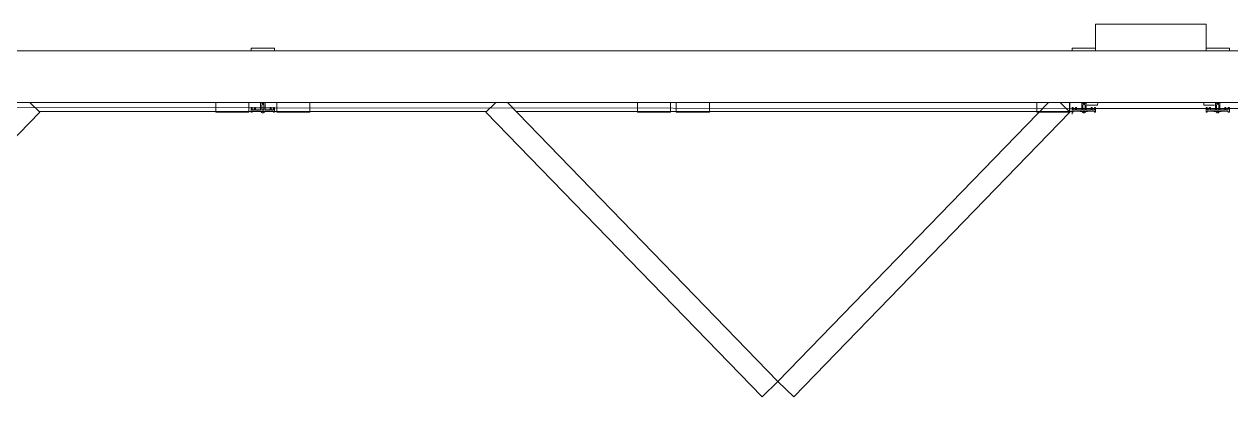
# Model space of a CAD drawing. Header units: centimetres. Extents: x -16.81 to -14.54, y 1.61 to 2.77.
# Drawn here: x -15.3801 to -15.2648, y 1.6218 to 1.6575 of the extents above; entities that cross this region are included whole.
import ezdxf

# ---------------------------------------------------------------- set-up
doc = ezdxf.new("R2010")
doc.units = ezdxf.units.CM
doc.header["$MEASUREMENT"] = 0
doc.layers.get('0').update_dxf_attribs({"lineweight": 0})

msp = doc.modelspace()

# ---------------------------------------------------------------- linework, layer by layer
at = {"color": 18, "lineweight": 0, "true_color": 0x000000}
for p, q in [((-15.2777, 1.65746), (-15.2777, 1.65517)), ((-15.26714, 1.65746), (-15.2777, 1.65746)), ((-15.26714, 1.65746), (-15.26714, 1.65517)), ((-15.35844, 1.6549), (-15.43471, 1.6549)), ((-15.35844, 1.6549), (-15.35844, 1.65517)), ((-15.35844, 1.65517), (-15.35621, 1.65517)), ((-15.35621, 1.6549), (-15.35844, 1.6549)), ((-15.35621, 1.65517), (-15.35621, 1.6549)), ((-15.27993, 1.6549), (-15.35621, 1.6549)), ((-15.2777, 1.65517), (-15.27993, 1.65517)), ((-15.27993, 1.65517), (-15.27993, 1.6549)), ((-15.2777, 1.6549), (-15.27993, 1.6549)), ((-15.2777, 1.6549), (-15.2777, 1.65517)), ((-15.26714, 1.6549), (-15.2777, 1.6549)), ((-15.26714, 1.6549), (-15.26714, 1.65517)), ((-15.26714, 1.65517), (-15.26491, 1.65517)), ((-15.26491, 1.6549), (-15.26714, 1.6549)), ((-15.26491, 1.65517), (-15.26491, 1.6549)), ((-15.11019, 1.6549), (-15.26491, 1.6549)), ((-15.43562, 1.64997), (-15.35754, 1.64997)), ((-15.35844, 1.64946), (-15.43562, 1.64953)), ((-15.40506, 1.62185), (-15.37865, 1.64906)), ((-15.37865, 1.64906), (-15.37959, 1.64997)), ((-15.35844, 1.6491), (-15.37868, 1.6491)), ((-15.36182, 1.64906), (-15.36182, 1.64997)), ((-15.35865, 1.64906), (-15.36182, 1.64906)), ((-15.35865, 1.64997), (-15.35865, 1.64906)), ((-15.35834, 1.64949), (-15.35844, 1.64949)), ((-15.35844, 1.64946), (-15.35844, 1.64949)), ((-15.35844, 1.64906), (-15.35844, 1.64946)), ((-15.35844, 1.64946), (-15.35834, 1.64946)), ((-15.35834, 1.64906), (-15.35844, 1.64906)), ((-15.35834, 1.64946), (-15.35834, 1.64949)), ((-15.35812, 1.64946), (-15.35834, 1.64946)), ((-15.35834, 1.64927), (-15.35834, 1.64946)), ((-15.35834, 1.64927), (-15.35812, 1.64927)), ((-15.35834, 1.64916), (-15.35834, 1.64906)), ((-15.35631, 1.64916), (-15.35834, 1.64916)), ((-15.35631, 1.6491), (-15.35834, 1.6491)), ((-15.35812, 1.64949), (-15.35802, 1.64949)), ((-15.35812, 1.64946), (-15.35812, 1.64949)), ((-15.35812, 1.64927), (-15.35812, 1.64946)), ((-15.35812, 1.64946), (-15.35802, 1.64946)), ((-15.35802, 1.64946), (-15.35802, 1.64949)), ((-15.35754, 1.64946), (-15.35802, 1.64946)), ((-15.35802, 1.64927), (-15.35802, 1.64946)), ((-15.35802, 1.64927), (-15.35754, 1.64927)), ((-15.35768, 1.64912), (-15.35768, 1.64916)), ((-15.35768, 1.64912), (-15.35768, 1.64916)), ((-15.35749, 1.64912), (-15.35768, 1.64912)), ((-15.35749, 1.64912), (-15.35768, 1.64912)), ((-15.35754, 1.64997), (-15.35754, 1.64946)), ((-15.35754, 1.64997), (-15.35743, 1.64997)), ((-15.35754, 1.64946), (-15.35754, 1.64927)), ((-15.35754, 1.64946), (-15.35743, 1.64946)), ((-15.35749, 1.64911), (-15.35749, 1.64912)), ((-15.35715, 1.64912), (-15.35749, 1.64912)), ((-15.35749, 1.64911), (-15.35749, 1.64912)), ((-15.35715, 1.64912), (-15.35749, 1.64912)), ((-15.35749, 1.6491), (-15.35749, 1.64911)), ((-15.35749, 1.6491), (-15.35749, 1.64911)), ((-15.35748, 1.64909), (-15.35749, 1.6491)), ((-15.35748, 1.64909), (-15.35749, 1.6491)), ((-15.35748, 1.64908), (-15.35748, 1.64909)), ((-15.35748, 1.64908), (-15.35748, 1.64909)), ((-15.35747, 1.64907), (-15.35748, 1.64908)), ((-15.35747, 1.64907), (-15.35748, 1.64908)), ((-15.35746, 1.64906), (-15.35747, 1.64907)), ((-15.35746, 1.64906), (-15.35747, 1.64907)), ((-15.35745, 1.64905), (-15.35746, 1.64906)), ((-15.35745, 1.64905), (-15.35746, 1.64906)), ((-15.35745, 1.64904), (-15.35745, 1.64905)), ((-15.35745, 1.64904), (-15.35745, 1.64905)), ((-15.35744, 1.64903), (-15.35745, 1.64904)), ((-15.35744, 1.64903), (-15.35745, 1.64904)), ((-15.35743, 1.64903), (-15.35744, 1.64903)), ((-15.35743, 1.64903), (-15.35744, 1.64903)), ((-15.35743, 1.64997), (-15.35743, 1.64987)), ((-15.35743, 1.64997), (-15.35722, 1.64997)), ((-15.35743, 1.64987), (-15.35742, 1.64988)), ((-15.35743, 1.64972), (-15.35742, 1.64973)), ((-15.35743, 1.64971), (-15.35743, 1.64972)), ((-15.35743, 1.64972), (-15.35743, 1.64972)), ((-15.35743, 1.6497), (-15.35743, 1.64971)), ((-15.35743, 1.6497), (-15.35743, 1.6497)), ((-15.35743, 1.6497), (-15.35743, 1.64946)), ((-15.35722, 1.64946), (-15.35743, 1.64946)), ((-15.35743, 1.64946), (-15.35743, 1.64927)), ((-15.35743, 1.64927), (-15.35722, 1.64927)), ((-15.35742, 1.64902), (-15.35743, 1.64903)), ((-15.35742, 1.64902), (-15.35743, 1.64903)), ((-15.35742, 1.64988), (-15.35741, 1.64988)), ((-15.35742, 1.64974), (-15.35742, 1.64975)), ((-15.35742, 1.64975), (-15.35741, 1.64975)), ((-15.35742, 1.64973), (-15.35742, 1.64974)), ((-15.35742, 1.64974), (-15.35742, 1.64974)), ((-15.35741, 1.64902), (-15.35742, 1.64902)), ((-15.35741, 1.64902), (-15.35742, 1.64902)), ((-15.35741, 1.64988), (-15.3574, 1.64989)), ((-15.35741, 1.64975), (-15.35741, 1.64976)), ((-15.35741, 1.64976), (-15.3574, 1.64976)), ((-15.3574, 1.64901), (-15.35741, 1.64902)), ((-15.3574, 1.64901), (-15.35741, 1.64902)), ((-15.3574, 1.64989), (-15.35739, 1.64989)), ((-15.3574, 1.64976), (-15.3574, 1.64977)), ((-15.3574, 1.64977), (-15.35739, 1.64977)), ((-15.35739, 1.64901), (-15.3574, 1.64901)), ((-15.35739, 1.64901), (-15.3574, 1.64901)), ((-15.35739, 1.64989), (-15.35738, 1.6499)), ((-15.35739, 1.64977), (-15.35739, 1.64978)), ((-15.35739, 1.64978), (-15.35738, 1.64978)), ((-15.35738, 1.649), (-15.35739, 1.64901)), ((-15.35738, 1.649), (-15.35739, 1.64901)), ((-15.35738, 1.6499), (-15.35737, 1.6499)), ((-15.35738, 1.64978), (-15.35738, 1.64979)), ((-15.35738, 1.64979), (-15.35737, 1.64979)), ((-15.35736, 1.649), (-15.35738, 1.649)), ((-15.35736, 1.649), (-15.35738, 1.649)), ((-15.35737, 1.6499), (-15.35736, 1.6499)), ((-15.35737, 1.64979), (-15.35736, 1.6498)), ((-15.35737, 1.64979), (-15.35737, 1.64979)), ((-15.35736, 1.6499), (-15.35735, 1.64991)), ((-15.35736, 1.6498), (-15.35735, 1.6498)), ((-15.35735, 1.649), (-15.35736, 1.649)), ((-15.35735, 1.649), (-15.35736, 1.649)), ((-15.35735, 1.64991), (-15.35734, 1.64991)), ((-15.35735, 1.6498), (-15.35735, 1.6498)), ((-15.35735, 1.6498), (-15.35734, 1.6498)), ((-15.35734, 1.649), (-15.35735, 1.649)), ((-15.35734, 1.649), (-15.35735, 1.649)), ((-15.35734, 1.64991), (-15.35732, 1.64991)), ((-15.35734, 1.6498), (-15.35733, 1.6498)), ((-15.35733, 1.649), (-15.35734, 1.649)), ((-15.35733, 1.649), (-15.35734, 1.649)), ((-15.35733, 1.6498), (-15.35733, 1.6498)), ((-15.35733, 1.6498), (-15.35732, 1.6498)), ((-15.35732, 1.649), (-15.35733, 1.649)), ((-15.35732, 1.649), (-15.35733, 1.649)), ((-15.35732, 1.64991), (-15.35731, 1.64991)), ((-15.35732, 1.6498), (-15.35731, 1.6498)), ((-15.35731, 1.649), (-15.35732, 1.649)), ((-15.35731, 1.649), (-15.35732, 1.649)), ((-15.35731, 1.64991), (-15.3573, 1.64991)), ((-15.35731, 1.6498), (-15.35731, 1.6498)), ((-15.35731, 1.6498), (-15.3573, 1.6498)), ((-15.3573, 1.649), (-15.35731, 1.649)), ((-15.3573, 1.649), (-15.35731, 1.649)), ((-15.3573, 1.64991), (-15.35729, 1.6499)), ((-15.3573, 1.6498), (-15.35729, 1.6498)), ((-15.35728, 1.649), (-15.3573, 1.649)), ((-15.35728, 1.649), (-15.3573, 1.649)), ((-15.35729, 1.6499), (-15.35728, 1.6499)), ((-15.35729, 1.6498), (-15.35729, 1.6498)), ((-15.35729, 1.6498), (-15.35728, 1.64979)), ((-15.35728, 1.6499), (-15.35727, 1.6499)), ((-15.35728, 1.64979), (-15.35728, 1.64979)), ((-15.35728, 1.64979), (-15.35727, 1.64979)), ((-15.35727, 1.649), (-15.35728, 1.649)), ((-15.35727, 1.649), (-15.35728, 1.649)), ((-15.35727, 1.6499), (-15.35726, 1.64989)), ((-15.35727, 1.64979), (-15.35726, 1.64978)), ((-15.35726, 1.64901), (-15.35727, 1.649)), ((-15.35726, 1.64901), (-15.35727, 1.649)), ((-15.35726, 1.64989), (-15.35725, 1.64989)), ((-15.35726, 1.64978), (-15.35726, 1.64978)), ((-15.35726, 1.64978), (-15.35725, 1.64977)), ((-15.35725, 1.64901), (-15.35726, 1.64901)), ((-15.35725, 1.64901), (-15.35726, 1.64901)), ((-15.35725, 1.64989), (-15.35724, 1.64988)), ((-15.35725, 1.64977), (-15.35725, 1.64977)), ((-15.35725, 1.64977), (-15.35724, 1.64976)), ((-15.35724, 1.64902), (-15.35725, 1.64901)), ((-15.35724, 1.64902), (-15.35725, 1.64901)), ((-15.35724, 1.64988), (-15.35723, 1.64988)), ((-15.35724, 1.64976), (-15.35724, 1.64976)), ((-15.35724, 1.64976), (-15.35724, 1.64975)), ((-15.35724, 1.64975), (-15.35723, 1.64975)), ((-15.35723, 1.64902), (-15.35724, 1.64902)), ((-15.35723, 1.64902), (-15.35724, 1.64902)), ((-15.35723, 1.64988), (-15.35722, 1.64987)), ((-15.35723, 1.64975), (-15.35723, 1.64974)), ((-15.35723, 1.64974), (-15.35723, 1.64974)), ((-15.35723, 1.64974), (-15.35722, 1.64973)), ((-15.35722, 1.64903), (-15.35723, 1.64902)), ((-15.35722, 1.64903), (-15.35723, 1.64902)), ((-15.35722, 1.64997), (-15.35722, 1.64987)), ((-15.35722, 1.64997), (-15.35711, 1.64997)), ((-15.35722, 1.64973), (-15.35722, 1.64972)), ((-15.35722, 1.64972), (-15.35722, 1.64972)), ((-15.35722, 1.64972), (-15.35722, 1.64971)), ((-15.35722, 1.64971), (-15.35722, 1.6497)), ((-15.35722, 1.6497), (-15.35722, 1.6497)), ((-15.35722, 1.6497), (-15.35722, 1.64946)), ((-15.35722, 1.64946), (-15.35722, 1.64927)), ((-15.35722, 1.64946), (-15.35711, 1.64946)), ((-15.35721, 1.64903), (-15.35722, 1.64903)), ((-15.35721, 1.64903), (-15.35722, 1.64903)), ((-15.3572, 1.64904), (-15.35721, 1.64903)), ((-15.3572, 1.64904), (-15.35721, 1.64903)), ((-15.35719, 1.64905), (-15.3572, 1.64904)), ((-15.35719, 1.64905), (-15.3572, 1.64904)), ((-15.35718, 1.64907), (-15.35719, 1.64906)), ((-15.35718, 1.64907), (-15.35719, 1.64906)), ((-15.35719, 1.64906), (-15.35719, 1.64905)), ((-15.35719, 1.64906), (-15.35719, 1.64905)), ((-15.35717, 1.64908), (-15.35718, 1.64907)), ((-15.35717, 1.64908), (-15.35718, 1.64907)), ((-15.35716, 1.6491), (-15.35717, 1.64909)), ((-15.35716, 1.6491), (-15.35717, 1.64909)), ((-15.35717, 1.64909), (-15.35717, 1.64908)), ((-15.35717, 1.64909), (-15.35717, 1.64908)), ((-15.35715, 1.64912), (-15.35716, 1.64911)), ((-15.35715, 1.64912), (-15.35716, 1.64911)), ((-15.35716, 1.64911), (-15.35716, 1.6491)), ((-15.35716, 1.64911), (-15.35716, 1.6491)), ((-15.35697, 1.64912), (-15.35715, 1.64912)), ((-15.35697, 1.64912), (-15.35715, 1.64912)), ((-15.35711, 1.64997), (-15.27903, 1.64997)), ((-15.35711, 1.64946), (-15.35711, 1.64997)), ((-15.35663, 1.64946), (-15.35711, 1.64946)), ((-15.35711, 1.64927), (-15.35711, 1.64946)), ((-15.35711, 1.64927), (-15.35663, 1.64927)), ((-15.35697, 1.64916), (-15.35697, 1.64912)), ((-15.35697, 1.64916), (-15.35697, 1.64912)), ((-15.35652, 1.64949), (-15.35663, 1.64949)), ((-15.35663, 1.64946), (-15.35663, 1.64949)), ((-15.35663, 1.64927), (-15.35663, 1.64946)), ((-15.35663, 1.64946), (-15.35652, 1.64946)), ((-15.35652, 1.64946), (-15.35652, 1.64949)), ((-15.35631, 1.64946), (-15.35652, 1.64946)), ((-15.35652, 1.64927), (-15.35652, 1.64946)), ((-15.35652, 1.64927), (-15.35631, 1.64927)), ((-15.35631, 1.64949), (-15.35621, 1.64949)), ((-15.35631, 1.64946), (-15.35631, 1.64949)), ((-15.35631, 1.64927), (-15.35631, 1.64946)), ((-15.35631, 1.64946), (-15.35621, 1.64946)), ((-15.35631, 1.64916), (-15.35631, 1.64906)), ((-15.35631, 1.64906), (-15.35621, 1.64906)), ((-15.35621, 1.64946), (-15.35621, 1.64949)), ((-15.27993, 1.6494), (-15.35621, 1.64946)), ((-15.35621, 1.64906), (-15.35621, 1.64946)), ((-15.33596, 1.6491), (-15.35621, 1.6491)), ((-15.356, 1.64997), (-15.356, 1.64906)), ((-15.356, 1.64906), (-15.35283, 1.64906)), ((-15.35283, 1.64906), (-15.35283, 1.64997)), ((-15.336, 1.64906), (-15.33506, 1.64997)), ((-15.30959, 1.62185), (-15.336, 1.64906)), ((-15.33394, 1.64997), (-15.30807, 1.62332)), ((-15.28018, 1.6491), (-15.33309, 1.6491)), ((-15.32151, 1.64997), (-15.32151, 1.64906)), ((-15.32151, 1.64906), (-15.31835, 1.64906)), ((-15.31835, 1.64906), (-15.31835, 1.64997)), ((-15.31779, 1.64906), (-15.31779, 1.64997)), ((-15.31463, 1.64906), (-15.31779, 1.64906)), ((-15.31463, 1.64997), (-15.31463, 1.64906)), ((-15.28221, 1.64997), (-15.30807, 1.62332)), ((-15.30656, 1.62185), (-15.28015, 1.64906)), ((-15.28331, 1.64906), (-15.28331, 1.64997)), ((-15.28015, 1.64906), (-15.28331, 1.64906)), ((-15.28015, 1.64906), (-15.28108, 1.64997)), ((-15.28018, 1.6491), (-15.28018, 1.64997)), ((-15.27993, 1.6491), (-15.28018, 1.6491)), ((-15.28015, 1.64997), (-15.28015, 1.64906)), ((-15.27983, 1.64949), (-15.27993, 1.64949)), ((-15.27993, 1.6494), (-15.27993, 1.64949)), ((-15.27993, 1.64906), (-15.27993, 1.6494)), ((-15.27993, 1.6494), (-15.27983, 1.6494)), ((-15.27983, 1.64906), (-15.27993, 1.64906)), ((-15.27993, 1.64906), (-15.27993, 1.64886)), ((-15.27983, 1.6494), (-15.27983, 1.64949)), ((-15.27962, 1.6494), (-15.27983, 1.6494)), ((-15.27983, 1.64927), (-15.27983, 1.6494)), ((-15.27962, 1.64927), (-15.27983, 1.64927)), ((-15.27983, 1.64916), (-15.27983, 1.64906)), ((-15.27781, 1.64916), (-15.27983, 1.64916)), ((-15.27962, 1.64949), (-15.27951, 1.64949)), ((-15.27962, 1.6494), (-15.27962, 1.64949)), ((-15.27962, 1.64927), (-15.27962, 1.6494)), ((-15.27962, 1.6494), (-15.27951, 1.6494)), ((-15.27951, 1.6494), (-15.27951, 1.64949)), ((-15.27903, 1.6494), (-15.27951, 1.6494)), ((-15.27951, 1.64927), (-15.27951, 1.6494)), ((-15.27903, 1.64927), (-15.27951, 1.64927)), ((-15.27917, 1.64916), (-15.27917, 1.64912)), ((-15.27917, 1.64916), (-15.27917, 1.64912)), ((-15.27917, 1.64912), (-15.27899, 1.64912)), ((-15.27917, 1.64912), (-15.27899, 1.64912)), ((-15.27903, 1.6494), (-15.27903, 1.64997)), ((-15.27903, 1.64997), (-15.27892, 1.64997)), ((-15.27903, 1.64927), (-15.27903, 1.6494)), ((-15.27903, 1.6494), (-15.27892, 1.6494)), ((-15.27899, 1.64912), (-15.27898, 1.64911)), ((-15.27899, 1.64912), (-15.27865, 1.64912)), ((-15.27899, 1.64912), (-15.27898, 1.64911)), ((-15.27899, 1.64912), (-15.27865, 1.64912)), ((-15.27898, 1.64911), (-15.27898, 1.6491)), ((-15.27898, 1.64911), (-15.27898, 1.6491)), ((-15.27898, 1.6491), (-15.27897, 1.64909)), ((-15.27898, 1.6491), (-15.27897, 1.64909)), ((-15.27897, 1.64909), (-15.27897, 1.64908)), ((-15.27897, 1.64909), (-15.27897, 1.64908)), ((-15.27897, 1.64908), (-15.27896, 1.64907)), ((-15.27897, 1.64908), (-15.27896, 1.64907)), ((-15.27896, 1.64907), (-15.27895, 1.64906)), ((-15.27896, 1.64907), (-15.27895, 1.64906)), ((-15.27895, 1.64906), (-15.27895, 1.64905)), ((-15.27895, 1.64906), (-15.27895, 1.64905)), ((-15.27895, 1.64905), (-15.27894, 1.64904)), ((-15.27895, 1.64905), (-15.27894, 1.64904)), ((-15.27894, 1.64904), (-15.27893, 1.64903)), ((-15.27894, 1.64904), (-15.27893, 1.64903)), ((-15.27893, 1.64903), (-15.27892, 1.64903)), ((-15.27893, 1.64903), (-15.27892, 1.64903)), ((-15.27892, 1.64997), (-15.27892, 1.64987)), ((-15.27892, 1.64997), (-15.27871, 1.64997)), ((-15.27891, 1.64988), (-15.27892, 1.64987)), ((-15.27891, 1.64974), (-15.27892, 1.64973)), ((-15.27892, 1.64973), (-15.27892, 1.64972)), ((-15.27892, 1.64972), (-15.27892, 1.64971)), ((-15.27892, 1.64972), (-15.27892, 1.64972)), ((-15.27892, 1.64971), (-15.27892, 1.6497)), ((-15.27892, 1.6497), (-15.27892, 1.6497)), ((-15.27892, 1.6497), (-15.27892, 1.6494)), ((-15.27871, 1.6494), (-15.27892, 1.6494)), ((-15.27892, 1.6494), (-15.27892, 1.64927)), ((-15.27871, 1.64927), (-15.27892, 1.64927)), ((-15.27892, 1.64903), (-15.27891, 1.64902)), ((-15.27892, 1.64903), (-15.27891, 1.64902)), ((-15.2789, 1.64988), (-15.27891, 1.64988)), ((-15.2789, 1.64976), (-15.27891, 1.64975)), ((-15.27891, 1.64975), (-15.27891, 1.64974)), ((-15.27891, 1.64975), (-15.27891, 1.64975)), ((-15.27891, 1.64974), (-15.27891, 1.64974)), ((-15.27891, 1.64902), (-15.2789, 1.64902)), ((-15.27891, 1.64902), (-15.2789, 1.64902)), ((-15.27889, 1.64989), (-15.2789, 1.64988)), ((-15.27889, 1.64977), (-15.2789, 1.64976)), ((-15.2789, 1.64976), (-15.2789, 1.64976)), ((-15.2789, 1.64902), (-15.27889, 1.64901)), ((-15.2789, 1.64902), (-15.27889, 1.64901)), ((-15.27888, 1.64989), (-15.27889, 1.64989)), ((-15.27888, 1.64978), (-15.27889, 1.64977)), ((-15.27889, 1.64977), (-15.27889, 1.64977)), ((-15.27889, 1.64901), (-15.27888, 1.64901)), ((-15.27889, 1.64901), (-15.27888, 1.64901)), ((-15.27887, 1.6499), (-15.27888, 1.64989)), ((-15.27887, 1.64979), (-15.27888, 1.64978)), ((-15.27888, 1.64978), (-15.27888, 1.64978)), ((-15.27888, 1.64901), (-15.27887, 1.649)), ((-15.27888, 1.64901), (-15.27887, 1.649)), ((-15.27886, 1.6499), (-15.27887, 1.6499)), ((-15.27887, 1.64979), (-15.27887, 1.64979)), ((-15.27886, 1.64979), (-15.27887, 1.64979)), ((-15.27887, 1.649), (-15.27886, 1.649)), ((-15.27887, 1.649), (-15.27886, 1.649)), ((-15.27885, 1.6499), (-15.27886, 1.6499)), ((-15.27885, 1.6498), (-15.27886, 1.64979)), ((-15.27886, 1.649), (-15.27885, 1.649)), ((-15.27886, 1.649), (-15.27885, 1.649)), ((-15.27884, 1.64991), (-15.27885, 1.6499)), ((-15.27885, 1.6498), (-15.27885, 1.6498)), ((-15.27884, 1.6498), (-15.27885, 1.6498)), ((-15.27885, 1.649), (-15.27883, 1.649)), ((-15.27885, 1.649), (-15.27883, 1.649)), ((-15.27883, 1.64991), (-15.27884, 1.64991)), ((-15.27883, 1.6498), (-15.27884, 1.6498)), ((-15.27882, 1.64991), (-15.27883, 1.64991)), ((-15.27883, 1.6498), (-15.27883, 1.6498)), ((-15.27882, 1.6498), (-15.27883, 1.6498)), ((-15.27883, 1.649), (-15.27882, 1.649)), ((-15.27883, 1.649), (-15.27882, 1.649)), ((-15.27881, 1.64991), (-15.27882, 1.64991)), ((-15.27881, 1.6498), (-15.27882, 1.6498)), ((-15.27882, 1.649), (-15.27881, 1.649)), ((-15.27882, 1.649), (-15.27881, 1.649)), ((-15.27879, 1.64991), (-15.27881, 1.64991)), ((-15.27881, 1.6498), (-15.27881, 1.6498)), ((-15.2788, 1.6498), (-15.27881, 1.6498)), ((-15.27881, 1.649), (-15.2788, 1.649)), ((-15.27881, 1.649), (-15.2788, 1.649)), ((-15.27879, 1.6498), (-15.2788, 1.6498)), ((-15.2788, 1.649), (-15.27879, 1.649)), ((-15.2788, 1.649), (-15.27879, 1.649)), ((-15.27878, 1.6499), (-15.27879, 1.64991)), ((-15.27879, 1.6498), (-15.27879, 1.6498)), ((-15.27878, 1.6498), (-15.27879, 1.6498)), ((-15.27879, 1.649), (-15.27878, 1.649)), ((-15.27879, 1.649), (-15.27878, 1.649)), ((-15.27877, 1.6499), (-15.27878, 1.6499)), ((-15.27877, 1.64979), (-15.27878, 1.6498)), ((-15.27878, 1.649), (-15.27877, 1.649)), ((-15.27878, 1.649), (-15.27877, 1.649)), ((-15.27876, 1.6499), (-15.27877, 1.6499)), ((-15.27877, 1.64979), (-15.27877, 1.64979)), ((-15.27876, 1.64979), (-15.27877, 1.64979)), ((-15.27877, 1.649), (-15.27875, 1.64901)), ((-15.27877, 1.649), (-15.27875, 1.64901)), ((-15.27875, 1.64989), (-15.27876, 1.6499)), ((-15.27876, 1.64978), (-15.27876, 1.64979)), ((-15.27875, 1.64978), (-15.27876, 1.64978)), ((-15.27874, 1.64989), (-15.27875, 1.64989)), ((-15.27875, 1.64977), (-15.27875, 1.64978)), ((-15.27874, 1.64977), (-15.27875, 1.64977)), ((-15.27875, 1.64901), (-15.27874, 1.64901)), ((-15.27875, 1.64901), (-15.27874, 1.64901)), ((-15.27873, 1.64988), (-15.27874, 1.64989)), ((-15.27874, 1.64976), (-15.27874, 1.64977)), ((-15.27873, 1.64976), (-15.27874, 1.64976)), ((-15.27874, 1.64901), (-15.27873, 1.64902)), ((-15.27874, 1.64901), (-15.27873, 1.64902)), ((-15.27872, 1.64988), (-15.27873, 1.64988)), ((-15.27873, 1.64975), (-15.27873, 1.64976)), ((-15.27873, 1.64975), (-15.27873, 1.64975)), ((-15.27872, 1.64974), (-15.27873, 1.64975)), ((-15.27873, 1.64902), (-15.27872, 1.64902)), ((-15.27873, 1.64902), (-15.27872, 1.64902)), ((-15.27871, 1.64987), (-15.27872, 1.64988)), ((-15.27872, 1.64974), (-15.27872, 1.64974)), ((-15.27872, 1.64973), (-15.27872, 1.64974)), ((-15.27871, 1.64972), (-15.27872, 1.64973)), ((-15.27872, 1.64902), (-15.27871, 1.64903)), ((-15.27872, 1.64902), (-15.27871, 1.64903)), ((-15.27871, 1.64997), (-15.27871, 1.64987)), ((-15.27871, 1.64997), (-15.27861, 1.64997)), ((-15.27871, 1.64972), (-15.27871, 1.64972)), ((-15.27871, 1.64971), (-15.27871, 1.64972)), ((-15.27871, 1.6497), (-15.27871, 1.64971)), ((-15.27871, 1.6497), (-15.27871, 1.6497)), ((-15.27871, 1.6497), (-15.27871, 1.6494)), ((-15.27871, 1.6494), (-15.27871, 1.64927)), ((-15.27871, 1.6494), (-15.27861, 1.6494)), ((-15.27871, 1.64903), (-15.2787, 1.64903)), ((-15.27871, 1.64903), (-15.2787, 1.64903)), ((-15.2787, 1.64904), (-15.27869, 1.64905)), ((-15.2787, 1.64904), (-15.27869, 1.64905)), ((-15.2787, 1.64903), (-15.2787, 1.64904)), ((-15.2787, 1.64903), (-15.2787, 1.64904)), ((-15.27869, 1.64905), (-15.27868, 1.64906)), ((-15.27869, 1.64905), (-15.27868, 1.64906)), ((-15.27868, 1.64906), (-15.27867, 1.64907)), ((-15.27868, 1.64906), (-15.27867, 1.64907)), ((-15.27867, 1.64908), (-15.27866, 1.64909)), ((-15.27867, 1.64908), (-15.27866, 1.64909)), ((-15.27867, 1.64907), (-15.27867, 1.64908)), ((-15.27867, 1.64907), (-15.27867, 1.64908)), ((-15.27866, 1.64909), (-15.27865, 1.6491)), ((-15.27866, 1.64909), (-15.27865, 1.6491)), ((-15.27865, 1.64911), (-15.27865, 1.64912)), ((-15.27865, 1.64912), (-15.27847, 1.64912)), ((-15.27865, 1.64911), (-15.27865, 1.64912)), ((-15.27865, 1.64912), (-15.27847, 1.64912)), ((-15.27865, 1.6491), (-15.27865, 1.64911)), ((-15.27865, 1.6491), (-15.27865, 1.64911)), ((-15.27861, 1.64997), (-15.26624, 1.64997)), ((-15.27861, 1.64997), (-15.27861, 1.6494)), ((-15.27812, 1.6494), (-15.27861, 1.6494)), ((-15.27861, 1.6494), (-15.27861, 1.64927)), ((-15.27812, 1.64927), (-15.27861, 1.64927)), ((-15.27751, 1.64973), (-15.2785, 1.64973)), ((-15.27847, 1.64912), (-15.27847, 1.64916)), ((-15.27847, 1.64912), (-15.27847, 1.64916)), ((-15.27802, 1.64949), (-15.27812, 1.64949)), ((-15.27812, 1.6494), (-15.27812, 1.64949)), ((-15.27812, 1.64927), (-15.27812, 1.6494)), ((-15.27812, 1.6494), (-15.27802, 1.6494)), ((-15.27802, 1.6494), (-15.27802, 1.64949)), ((-15.27781, 1.6494), (-15.27802, 1.6494)), ((-15.27802, 1.64927), (-15.27802, 1.6494)), ((-15.27781, 1.64927), (-15.27802, 1.64927)), ((-15.27781, 1.64949), (-15.2777, 1.64949)), ((-15.27781, 1.6494), (-15.27781, 1.64949)), ((-15.27781, 1.64927), (-15.27781, 1.6494)), ((-15.27781, 1.6494), (-15.2777, 1.6494)), ((-15.27781, 1.64916), (-15.27781, 1.64906)), ((-15.27781, 1.64906), (-15.2777, 1.64906)), ((-15.2777, 1.6494), (-15.2777, 1.64949)), ((-15.26714, 1.64939), (-15.2777, 1.6494)), ((-15.2777, 1.64906), (-15.2777, 1.6494)), ((-15.27748, 1.64997), (-15.27751, 1.64973)), ((-15.26734, 1.64973), (-15.26736, 1.64997)), ((-15.26634, 1.64973), (-15.26734, 1.64973)), ((-15.26704, 1.64949), (-15.26714, 1.64949)), ((-15.26714, 1.64939), (-15.26714, 1.64949)), ((-15.26714, 1.64906), (-15.26714, 1.64939)), ((-15.26714, 1.64939), (-15.26704, 1.64939)), ((-15.26704, 1.64906), (-15.26714, 1.64906)), ((-15.26704, 1.64939), (-15.26704, 1.64949)), ((-15.26683, 1.64939), (-15.26704, 1.64939)), ((-15.26704, 1.64927), (-15.26704, 1.64939)), ((-15.26704, 1.64927), (-15.26683, 1.64927)), ((-15.26704, 1.64916), (-15.26704, 1.64906)), ((-15.26502, 1.64916), (-15.26704, 1.64916)), ((-15.26683, 1.64949), (-15.26672, 1.64949)), ((-15.26683, 1.64939), (-15.26683, 1.64949)), ((-15.26683, 1.64927), (-15.26683, 1.64939)), ((-15.26683, 1.64939), (-15.26672, 1.64939)), ((-15.26672, 1.64939), (-15.26672, 1.64949)), ((-15.26624, 1.64939), (-15.26672, 1.64939)), ((-15.26672, 1.64927), (-15.26672, 1.64939)), ((-15.26672, 1.64927), (-15.26624, 1.64927)), ((-15.26638, 1.64912), (-15.26638, 1.64916)), ((-15.26638, 1.64912), (-15.26638, 1.64916)), ((-15.2662, 1.64912), (-15.26638, 1.64912)), ((-15.2662, 1.64912), (-15.26638, 1.64912)), ((-15.26624, 1.64997), (-15.26624, 1.64939)), ((-15.26624, 1.64997), (-15.26613, 1.64997)), ((-15.26624, 1.64939), (-15.26624, 1.64927)), ((-15.26624, 1.64939), (-15.26613, 1.64939)), ((-15.26619, 1.64911), (-15.2662, 1.64912)), ((-15.26586, 1.64912), (-15.2662, 1.64912)), ((-15.26619, 1.64911), (-15.2662, 1.64912)), ((-15.26586, 1.64912), (-15.2662, 1.64912)), ((-15.26619, 1.6491), (-15.26619, 1.64911)), ((-15.26619, 1.6491), (-15.26619, 1.64911)), ((-15.26618, 1.64909), (-15.26619, 1.6491)), ((-15.26618, 1.64909), (-15.26619, 1.6491)), ((-15.26618, 1.64908), (-15.26618, 1.64909)), ((-15.26618, 1.64908), (-15.26618, 1.64909)), ((-15.26617, 1.64907), (-15.26618, 1.64908)), ((-15.26617, 1.64907), (-15.26618, 1.64908)), ((-15.26616, 1.64906), (-15.26617, 1.64907)), ((-15.26616, 1.64906), (-15.26617, 1.64907)), ((-15.26616, 1.64905), (-15.26616, 1.64906)), ((-15.26616, 1.64905), (-15.26616, 1.64906)), ((-15.26615, 1.64904), (-15.26616, 1.64905)), ((-15.26615, 1.64904), (-15.26616, 1.64905)), ((-15.26614, 1.64903), (-15.26615, 1.64904)), ((-15.26614, 1.64903), (-15.26615, 1.64904)), ((-15.26613, 1.64903), (-15.26614, 1.64903)), ((-15.26613, 1.64903), (-15.26614, 1.64903)), ((-15.26613, 1.64997), (-15.26613, 1.64987)), ((-15.26613, 1.64997), (-15.26592, 1.64997)), ((-15.26613, 1.64987), (-15.26612, 1.64988)), ((-15.26613, 1.64973), (-15.26613, 1.64974)), ((-15.26613, 1.64974), (-15.26612, 1.64974)), ((-15.26613, 1.64972), (-15.26613, 1.64973)), ((-15.26613, 1.64971), (-15.26613, 1.64972)), ((-15.26613, 1.64972), (-15.26613, 1.64972)), ((-15.26613, 1.6497), (-15.26613, 1.64971)), ((-15.26613, 1.6497), (-15.26613, 1.6497)), ((-15.26613, 1.6497), (-15.26613, 1.64939)), ((-15.26592, 1.64939), (-15.26613, 1.64939)), ((-15.26613, 1.64939), (-15.26613, 1.64927)), ((-15.26613, 1.64927), (-15.26592, 1.64927)), ((-15.26612, 1.64902), (-15.26613, 1.64903)), ((-15.26612, 1.64902), (-15.26613, 1.64903)), ((-15.26612, 1.64988), (-15.26611, 1.64988)), ((-15.26612, 1.64975), (-15.26611, 1.64976)), ((-15.26612, 1.64974), (-15.26612, 1.64975)), ((-15.26612, 1.64975), (-15.26612, 1.64975)), ((-15.26611, 1.64902), (-15.26612, 1.64902)), ((-15.26611, 1.64902), (-15.26612, 1.64902)), ((-15.26611, 1.64988), (-15.2661, 1.64989)), ((-15.26611, 1.64976), (-15.2661, 1.64977)), ((-15.26611, 1.64976), (-15.26611, 1.64976)), ((-15.2661, 1.64901), (-15.26611, 1.64902)), ((-15.2661, 1.64901), (-15.26611, 1.64902)), ((-15.2661, 1.64989), (-15.26609, 1.64989)), ((-15.2661, 1.64977), (-15.26609, 1.64978)), ((-15.2661, 1.64977), (-15.2661, 1.64977)), ((-15.26609, 1.64901), (-15.2661, 1.64901)), ((-15.26609, 1.64901), (-15.2661, 1.64901)), ((-15.26609, 1.64989), (-15.26608, 1.6499)), ((-15.26609, 1.64978), (-15.26608, 1.64979)), ((-15.26609, 1.64978), (-15.26609, 1.64978)), ((-15.26608, 1.649), (-15.26609, 1.64901)), ((-15.26608, 1.649), (-15.26609, 1.64901)), ((-15.26608, 1.6499), (-15.26607, 1.6499)), ((-15.26608, 1.64979), (-15.26608, 1.64979)), ((-15.26608, 1.64979), (-15.26607, 1.64979)), ((-15.26607, 1.649), (-15.26608, 1.649)), ((-15.26607, 1.649), (-15.26608, 1.649)), ((-15.26607, 1.6499), (-15.26606, 1.6499)), ((-15.26607, 1.64979), (-15.26606, 1.6498)), ((-15.26606, 1.649), (-15.26607, 1.649)), ((-15.26606, 1.649), (-15.26607, 1.649)), ((-15.26606, 1.6499), (-15.26605, 1.64991)), ((-15.26606, 1.6498), (-15.26606, 1.6498)), ((-15.26606, 1.6498), (-15.26605, 1.6498)), ((-15.26604, 1.649), (-15.26606, 1.649)), ((-15.26604, 1.649), (-15.26606, 1.649)), ((-15.26605, 1.64991), (-15.26604, 1.64991)), ((-15.26605, 1.6498), (-15.26604, 1.6498)), ((-15.26604, 1.64991), (-15.26603, 1.64991)), ((-15.26604, 1.6498), (-15.26604, 1.6498)), ((-15.26604, 1.6498), (-15.26603, 1.6498)), ((-15.26603, 1.649), (-15.26604, 1.649)), ((-15.26603, 1.649), (-15.26604, 1.649)), ((-15.26603, 1.64991), (-15.26602, 1.64991)), ((-15.26603, 1.6498), (-15.26602, 1.6498)), ((-15.26602, 1.649), (-15.26603, 1.649)), ((-15.26602, 1.649), (-15.26603, 1.649)), ((-15.26602, 1.64991), (-15.266, 1.64991)), ((-15.26602, 1.6498), (-15.26602, 1.6498)), ((-15.26602, 1.6498), (-15.26601, 1.6498)), ((-15.26601, 1.649), (-15.26602, 1.649)), ((-15.26601, 1.649), (-15.26602, 1.649)), ((-15.26601, 1.6498), (-15.266, 1.6498)), ((-15.266, 1.649), (-15.26601, 1.649)), ((-15.266, 1.649), (-15.26601, 1.649)), ((-15.266, 1.64991), (-15.26599, 1.6499)), ((-15.266, 1.6498), (-15.266, 1.6498)), ((-15.266, 1.6498), (-15.26599, 1.6498)), ((-15.26599, 1.649), (-15.266, 1.649)), ((-15.26599, 1.649), (-15.266, 1.649)), ((-15.26599, 1.6499), (-15.26598, 1.6499)), ((-15.26599, 1.6498), (-15.26598, 1.64979)), ((-15.26598, 1.649), (-15.26599, 1.649)), ((-15.26598, 1.649), (-15.26599, 1.649)), ((-15.26598, 1.6499), (-15.26597, 1.6499)), ((-15.26598, 1.64979), (-15.26598, 1.64979)), ((-15.26598, 1.64979), (-15.26597, 1.64979)), ((-15.26596, 1.64901), (-15.26598, 1.649)), ((-15.26596, 1.64901), (-15.26598, 1.649)), ((-15.26597, 1.6499), (-15.26596, 1.64989)), ((-15.26597, 1.64979), (-15.26597, 1.64978)), ((-15.26597, 1.64978), (-15.26596, 1.64978)), ((-15.26596, 1.64989), (-15.26595, 1.64989)), ((-15.26596, 1.64978), (-15.26596, 1.64977)), ((-15.26596, 1.64977), (-15.26595, 1.64977)), ((-15.26595, 1.64901), (-15.26596, 1.64901)), ((-15.26595, 1.64901), (-15.26596, 1.64901)), ((-15.26595, 1.64989), (-15.26594, 1.64988)), ((-15.26595, 1.64977), (-15.26595, 1.64976)), ((-15.26595, 1.64976), (-15.26594, 1.64976)), ((-15.26594, 1.64902), (-15.26595, 1.64901)), ((-15.26594, 1.64902), (-15.26595, 1.64901)), ((-15.26594, 1.64988), (-15.26593, 1.64988)), ((-15.26594, 1.64976), (-15.26594, 1.64975)), ((-15.26594, 1.64975), (-15.26594, 1.64975)), ((-15.26594, 1.64975), (-15.26593, 1.64974)), ((-15.26593, 1.64902), (-15.26594, 1.64902)), ((-15.26593, 1.64902), (-15.26594, 1.64902)), ((-15.26593, 1.64988), (-15.26592, 1.64987)), ((-15.26593, 1.64974), (-15.26593, 1.64974)), ((-15.26593, 1.64974), (-15.26593, 1.64973)), ((-15.26593, 1.64973), (-15.26593, 1.64972)), ((-15.26593, 1.64972), (-15.26592, 1.64972)), ((-15.26592, 1.64903), (-15.26593, 1.64902)), ((-15.26592, 1.64903), (-15.26593, 1.64902)), ((-15.26592, 1.64997), (-15.26592, 1.64987)), ((-15.26592, 1.64997), (-15.26582, 1.64997)), ((-15.26592, 1.64972), (-15.26592, 1.64971)), ((-15.26592, 1.64971), (-15.26592, 1.6497)), ((-15.26592, 1.6497), (-15.26592, 1.6497)), ((-15.26592, 1.6497), (-15.26592, 1.64939)), ((-15.26592, 1.64939), (-15.26592, 1.64927)), ((-15.26592, 1.64939), (-15.26582, 1.64939)), ((-15.26591, 1.64903), (-15.26592, 1.64903)), ((-15.26591, 1.64903), (-15.26592, 1.64903)), ((-15.2659, 1.64905), (-15.26591, 1.64904)), ((-15.2659, 1.64905), (-15.26591, 1.64904)), ((-15.26591, 1.64904), (-15.26591, 1.64903)), ((-15.26591, 1.64904), (-15.26591, 1.64903)), ((-15.26589, 1.64906), (-15.2659, 1.64905)), ((-15.26589, 1.64906), (-15.2659, 1.64905)), ((-15.26588, 1.64907), (-15.26589, 1.64906)), ((-15.26588, 1.64907), (-15.26589, 1.64906)), ((-15.26587, 1.64909), (-15.26588, 1.64908)), ((-15.26587, 1.64909), (-15.26588, 1.64908)), ((-15.26588, 1.64908), (-15.26588, 1.64907)), ((-15.26588, 1.64908), (-15.26588, 1.64907)), ((-15.26586, 1.6491), (-15.26587, 1.64909)), ((-15.26586, 1.6491), (-15.26587, 1.64909)), ((-15.26586, 1.64912), (-15.26586, 1.64911)), ((-15.26568, 1.64912), (-15.26586, 1.64912)), ((-15.26586, 1.64912), (-15.26586, 1.64911)), ((-15.26568, 1.64912), (-15.26586, 1.64912)), ((-15.26586, 1.64911), (-15.26586, 1.6491)), ((-15.26586, 1.64911), (-15.26586, 1.6491)), ((-15.26582, 1.64997), (-15.10928, 1.64997)), ((-15.26582, 1.64939), (-15.26582, 1.64997)), ((-15.26533, 1.64939), (-15.26582, 1.64939)), ((-15.26582, 1.64927), (-15.26582, 1.64939)), ((-15.26582, 1.64927), (-15.26533, 1.64927)), ((-15.26568, 1.64916), (-15.26568, 1.64912)), ((-15.26568, 1.64916), (-15.26568, 1.64912)), ((-15.26523, 1.64949), (-15.26533, 1.64949)), ((-15.26533, 1.64939), (-15.26533, 1.64949)), ((-15.26533, 1.64927), (-15.26533, 1.64939)), ((-15.26533, 1.64939), (-15.26523, 1.64939)), ((-15.26523, 1.64939), (-15.26523, 1.64949)), ((-15.26502, 1.64939), (-15.26523, 1.64939)), ((-15.26523, 1.64927), (-15.26523, 1.64939)), ((-15.26523, 1.64927), (-15.26502, 1.64927)), ((-15.26502, 1.64949), (-15.26491, 1.64949)), ((-15.26502, 1.64939), (-15.26502, 1.64949)), ((-15.26502, 1.64927), (-15.26502, 1.64939)), ((-15.26502, 1.64939), (-15.26491, 1.64939)), ((-15.26502, 1.64916), (-15.26502, 1.64906)), ((-15.26502, 1.64906), (-15.26491, 1.64906)), ((-15.26491, 1.64939), (-15.26491, 1.64949)), ((-15.11019, 1.64926), (-15.26491, 1.64939)), ((-15.26491, 1.64906), (-15.26491, 1.64939)), ((-15.30807, 1.62332), (-15.30959, 1.62185)), ((-15.30807, 1.62332), (-15.30656, 1.62185))]:
    msp.add_line(p, q, dxfattribs=at)

doc.saveas('drawing.dxf')
